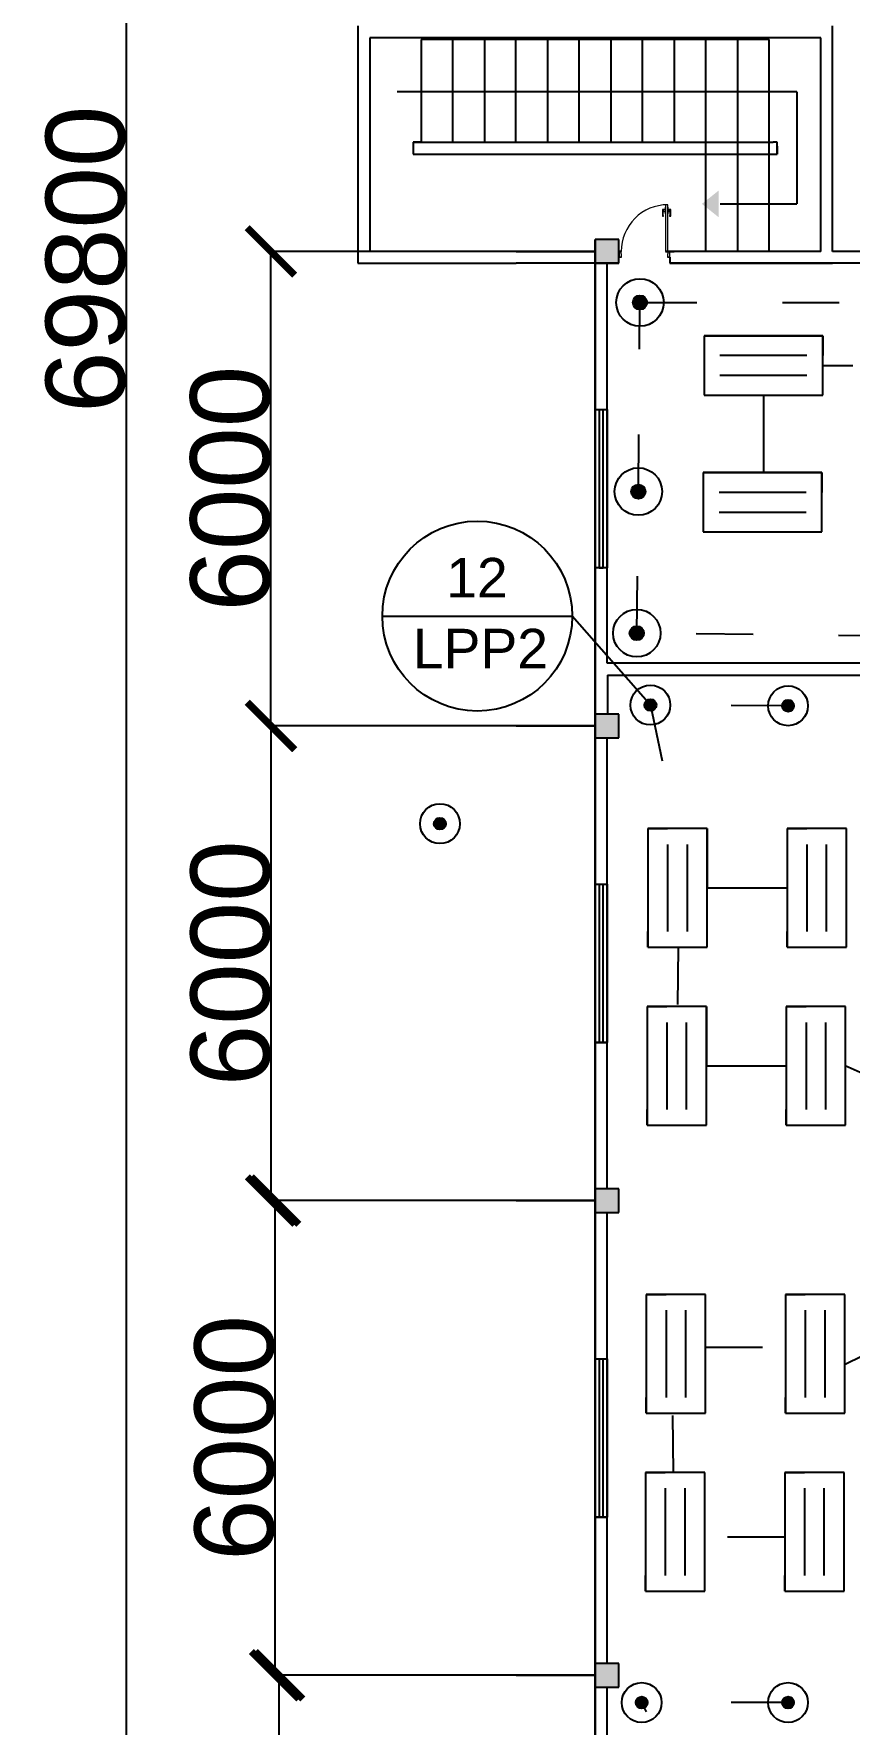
# Model space of a CAD drawing. Header units: millimetres. Extents: x 3339 to 2017737, y 4955 to 2748989.
# Drawn here: x 1443037 to 1453345, y 1679530 to 1700899 of the extents above; entities that cross this region are included whole.
import ezdxf

# ---------------------------------------------------------------- set-up
doc = ezdxf.new("R2010")
doc.units = ezdxf.units.MM
doc.header["$LTSCALE"] = 30
doc.linetypes.add('ACAD_ISO03W100', pattern=[30, 12, -18])
doc.layers.add('A-DETL-GENF', color=92, linetype='Continuous', lineweight=13)
doc.layers.add('A-DOOR', color=31, linetype='Continuous', lineweight=13)
doc.styles.get("Standard").update_dxf_attribs({"font": 'arial.ttf'})
doc.dimstyles.new('ISO-25', dxfattribs={"dimtxt": 1000, "dimasz": 600, "dimexe": 1.25, "dimexo": 0.625, "dimtad": 1, "dimtxsty": 'Standard', "dimblk": 'ARCHTICK', "dimcen": 2.5, "dimclrd": 4, "dimadec": 0, "dimazin": 0, "dimtfac": 1, "dimtmove": 0, "dimatfit": 3, "dimfxl": 1, "dimarcsym": 0})

# ---------------------------------------------------------------- blocks, each defined once
blk = doc.blocks.new('D4')
at = {"layer": 'A-DETL-GENF'}
for p, q in [((-1072, -29), (-1072, -112)), ((-1052, -29), (-1072, -29)), ((-1060, -41), (-1072, -30)), ((-1072, -112), (-1060, -112)), ((-1059, -112), (-1072, -112)), ((-1072, -112), (-1072, -150)), ((-1072, -150), (-1059, -150)), ((-1060, -112), (-1060, -41)), ((-1060, -41), (-1052, -41)), ((-1059, -150), (-1059, -112)), ((-1059, -115), (-1059, -147)), ((-1027, -115), (-1059, -115)), ((-1059, -147), (-1027, -147)), ((-1052, -41), (-1052, -29)), ((-1021, -74), (-1027, -80)), ((-1027, -80), (-1027, -182)), ((-1027, -147), (-1027, -115)), ((-1027, -182), (-1021, -188)), ((-1021, -188), (-1021, -74)), ((-974, -80), (-981, -74)), ((-981, -74), (-981, -188)), ((-981, -188), (-974, -182)), ((-974, -182), (-974, -80)), ((-943, -115), (-974, -115)), ((-974, -115), (-974, -147)), ((-974, -147), (-943, -147)), ((-930, -29), (-949, -29)), ((-949, -29), (-949, -41)), ((-949, -41), (-941, -41)), ((-943, -112), (-943, -150)), ((-930, -112), (-943, -112)), ((-943, -147), (-943, -115)), ((-943, -150), (-930, -150)), ((-941, -41), (-930, -30)), ((-941, -41), (-941, -112)), ((-941, -112), (-930, -112)), ((-930, -112), (-930, -29)), ((-930, -150), (-930, -112))]:
    blk.add_line(p, q, dxfattribs=at)
at = {"layer": 'A-DOOR', "lineweight": 18}
for p, q in [((-1059, 683), (-1024, 683)), ((-1014, 683), (-1059, 683)), ((-1059, 683), (-1059, 583)), ((-1024, 583), (-1024, 626)), ((-1024, 626), (-1014, 626)), ((-1014, 626), (-1014, 683)), ((-169, 683), (-214, 683)), ((-214, 683), (-214, 626)), ((-214, 626), (-204, 626)), ((-204, 683), (-169, 683)), ((-204, 626), (-204, 583)), ((-169, 583), (-169, 683)), ((-1059, 583), (-1024, 583)), ((-981, 583), (-1021, 583)), ((-1021, 583), (-1021, -231)), ((-981, -231), (-981, 583)), ((-204, 583), (-169, 583)), ((-1021, -231), (-981, -231))]:
    blk.add_line(p, q, dxfattribs=at)
at = {"layer": 'A-DOOR'}
blk.add_arc((-1021, 583), 814, 270, 0, dxfattribs=at)
blk = doc.blocks.new('_ArchTick')
at = {"color": 0, "linetype": 'ByBlock', "const_width": 0.15}
blk.add_lwpolyline([(-0.5, -0.5), (0.5, 0.5)], dxfattribs=at)
blk = doc.blocks.new('*D379')
at = {"color": 0, "lineweight": -2, "transparency": 16777216}
for p, q in [((1450133, 1732949), (1444204, 1732949)), ((1450133, 1663149), (1444204, 1663149))]:
    blk.add_line(p, q, dxfattribs=at)
at = {"color": 4, "lineweight": -2, "transparency": 16777216}
blk.add_line((1444205, 1732949), (1444205, 1663149), dxfattribs=at)
at = {"layer": 'Defpoints', "color": 0, "transparency": 16777216}
for p in [(1450134, 1732949), (1444205, 1663149), (1450134, 1663149)]:
    blk.add_point(p, dxfattribs=at)
at = {"color": 4, "lineweight": -2, "transparency": 16777216, "xscale": 600, "yscale": 600, "zscale": 600}
for p, rotation in [((1444205, 1732949), 90), ((1444205, 1663149), 270)]:
    blk.add_blockref('_ArchTick', p, dxfattribs=dict(at, rotation=rotation))
at = {"color": 0, "transparency": 16777216, "insert": (1443694, 1698049), "char_height": 1000, "attachment_point": 5, "rotation": 90}
blk.add_mtext('69800', dxfattribs=at)
blk = doc.blocks.new('*D407')
at = {"color": 0, "lineweight": -2, "transparency": 16777216}
for p, q in [((1449133, 1698149), (1446032, 1698149)), ((1449133, 1692149), (1446032, 1692149))]:
    blk.add_line(p, q, dxfattribs=at)
at = {"color": 4, "lineweight": -2, "transparency": 16777216}
blk.add_line((1446034, 1692149), (1446034, 1698149), dxfattribs=at)
at = {"layer": 'Defpoints', "color": 0, "transparency": 16777216}
for p in [(1446034, 1698149), (1449134, 1698149), (1449134, 1692149)]:
    blk.add_point(p, dxfattribs=at)
at = {"color": 4, "lineweight": -2, "transparency": 16777216, "xscale": 600, "yscale": 600, "zscale": 600}
for p, rotation in [((1446034, 1698149), 90), ((1446034, 1692149), 270)]:
    blk.add_blockref('_ArchTick', p, dxfattribs=dict(at, rotation=rotation))
at = {"color": 0, "transparency": 16777216, "insert": (1445522, 1695149), "char_height": 1000, "attachment_point": 5, "rotation": 90}
blk.add_mtext('6000', dxfattribs=at)
blk = doc.blocks.new('*D408')
at = {"color": 0, "lineweight": -2, "transparency": 16777216}
for p, q in [((1449133, 1692149), (1446036, 1692149)), ((1449133, 1686149), (1446036, 1686149))]:
    blk.add_line(p, q, dxfattribs=at)
at = {"color": 4, "lineweight": -2, "transparency": 16777216}
blk.add_line((1446037, 1686149), (1446037, 1692149), dxfattribs=at)
at = {"layer": 'Defpoints', "color": 0, "transparency": 16777216}
for p in [(1446037, 1692149), (1449134, 1692149), (1449134, 1686149)]:
    blk.add_point(p, dxfattribs=at)
at = {"color": 4, "lineweight": -2, "transparency": 16777216, "xscale": 600, "yscale": 600, "zscale": 600}
for p, rotation in [((1446037, 1692149), 90), ((1446037, 1686149), 270)]:
    blk.add_blockref('_ArchTick', p, dxfattribs=dict(at, rotation=rotation))
at = {"color": 0, "transparency": 16777216, "insert": (1445526, 1689149), "char_height": 1000, "attachment_point": 5, "rotation": 90}
blk.add_mtext('6000', dxfattribs=at)
blk = doc.blocks.new('*D409')
at = {"color": 0, "lineweight": -2, "transparency": 16777216}
for p, q in [((1449133, 1686149), (1446086, 1686149)), ((1449133, 1680149), (1446086, 1680149))]:
    blk.add_line(p, q, dxfattribs=at)
at = {"color": 4, "lineweight": -2, "transparency": 16777216}
blk.add_line((1446087, 1680149), (1446087, 1686149), dxfattribs=at)
at = {"layer": 'Defpoints', "color": 0, "transparency": 16777216}
for p in [(1446087, 1686149), (1449134, 1686149), (1449134, 1680149)]:
    blk.add_point(p, dxfattribs=at)
at = {"color": 4, "lineweight": -2, "transparency": 16777216, "xscale": 600, "yscale": 600, "zscale": 600}
for p, rotation in [((1446087, 1686149), 90), ((1446087, 1680149), 270)]:
    blk.add_blockref('_ArchTick', p, dxfattribs=dict(at, rotation=rotation))
at = {"color": 0, "transparency": 16777216, "insert": (1445576, 1683149), "char_height": 1000, "attachment_point": 5, "rotation": 90}
blk.add_mtext('6000', dxfattribs=at)
blk = doc.blocks.new('*D410')
at = {"color": 0, "lineweight": -2, "transparency": 16777216}
for p, q in [((1446087, 1680149), (1446139, 1680149)), ((1447133, 1674149), (1446136, 1674149))]:
    blk.add_line(p, q, dxfattribs=at)
at = {"color": 4, "lineweight": -2, "transparency": 16777216}
blk.add_line((1446137, 1674149), (1446137, 1680149), dxfattribs=at)
at = {"layer": 'Defpoints', "color": 0, "transparency": 16777216}
for p in [(1446086, 1680149), (1446137, 1680149), (1447134, 1674149)]:
    blk.add_point(p, dxfattribs=at)
at = {"color": 4, "lineweight": -2, "transparency": 16777216, "xscale": 600, "yscale": 600, "zscale": 600}
for p, rotation in [((1446137, 1680149), 90), ((1446137, 1674149), 270)]:
    blk.add_blockref('_ArchTick', p, dxfattribs=dict(at, rotation=rotation))
at = {"color": 0, "transparency": 16777216, "insert": (1445626, 1677149), "char_height": 1000, "attachment_point": 5, "rotation": 90}
blk.add_mtext('6000', dxfattribs=at)

msp = doc.modelspace()

# ---------------------------------------------------------------- hatches: boundary and pattern name
at = {"true_color": 0xcd2027}
h = msp.add_hatch(color=242, dxfattribs=at)
h.dxf.hatch_style = 1
h.paths.add_polyline_path([(1451531.092, 1698748.876), (1451482.521, 1698748.876), (1451696.235, 1698918.876), (1451696.235, 1698748.876)])
h.paths.add_polyline_path([(1451482.521, 1698748.876), (1451531.092, 1698748.876), (1451696.235, 1698748.876), (1451696.235, 1698578.876)])
at = {"true_color": 0xf8d731}
h = msp.add_hatch(color=40, dxfattribs=at)
h.dxf.hatch_style = 1
h.paths.add_polyline_path([(1450434.084, 1698298.947), (1450134.084, 1698298.947), (1450134.084, 1698148.947), (1450134.084, 1697998.947), (1450434.084, 1697998.947)])
h.paths.add_polyline_path([(1456284.084, 1698148.947), (1456134.084, 1698148.947), (1455984.084, 1698148.947), (1455984.084, 1697998.947), (1455984.084, 1697848.947), (1456284.084, 1697848.947)])
h.paths.add_polyline_path([(1462134.084, 1698148.947), (1461984.084, 1698148.947), (1461834.084, 1698148.947), (1461834.084, 1697998.947), (1461834.084, 1697848.947), (1462134.084, 1697848.947)])
h = msp.add_hatch(color=256)
h.dxf.hatch_style = 1
h.paths.add_polyline_path([(1450789.603, 1697502.153, 1), (1450609.603, 1697502.153, 1)])
h = msp.add_hatch(color=256)
h.dxf.hatch_style = 1
h.paths.add_polyline_path([(1450769.603, 1695112.153, 1), (1450589.603, 1695112.153, 1)])
h = msp.add_hatch(color=256)
h.dxf.hatch_style = 1
h.paths.add_polyline_path([(1450749.603, 1693322.153, 1), (1450569.603, 1693322.153, 1)])
h = msp.add_hatch(color=256)
h.dxf.hatch_style = 1
h.paths.add_polyline_path([(1450906.935, 1692413.947, 1), (1450755.859, 1692413.947, 1)])
h = msp.add_hatch(color=256)
h.dxf.hatch_style = 1
h.paths.add_polyline_path([(1452646.935, 1692403.947, 1), (1452495.859, 1692403.947, 1)])
h = msp.add_hatch(color=40, dxfattribs=at)
h.dxf.hatch_style = 1
h.paths.add_polyline_path([(1450434.084, 1692298.947), (1450134.084, 1692298.947), (1450134.084, 1692148.947), (1450134.084, 1691998.947), (1450434.084, 1691998.947)])
h.paths.add_polyline_path([(1450434.084, 1686298.947), (1450134.084, 1686298.947), (1450134.084, 1686148.947), (1450134.084, 1685998.947), (1450434.084, 1685998.947)])
h.paths.add_polyline_path([(1450434.084, 1680298.947), (1450134.084, 1680298.947), (1450134.084, 1680148.947), (1450134.084, 1679998.947), (1450434.084, 1679998.947)])
h.paths.add_polyline_path([(1450433.31, 1674219.524), (1450434.084, 1674298.947), (1450134.084, 1674298.947), (1450134.084, 1674148.947), (1450134.084, 1673998.947), (1450434.084, 1673998.947), (1450434.084, 1674147.183), (1450433.31, 1674147.183)])
h.paths.add_polyline_path([(1456284.084, 1674448.947), (1455984.084, 1674448.947), (1455984.084, 1674148.947), (1456284.084, 1674148.947)])
h.paths.add_polyline_path([(1462134.084, 1674448.947), (1461834.084, 1674448.947), (1461834.084, 1674148.947), (1462134.084, 1674148.947)])
h.paths.add_polyline_path([(1462131.875, 1686299.241), (1461831.875, 1686299.241), (1461831.875, 1685999.241), (1462131.875, 1685999.241)])
h.paths.add_polyline_path([(1462131.875, 1692299.241), (1461831.875, 1692299.241), (1461831.875, 1692149.241), (1461831.875, 1691999.241), (1462131.875, 1691999.241)])
h.paths.add_polyline_path([(1450434.084, 1668298.947), (1450134.084, 1668298.947), (1450134.084, 1668148.947), (1450134.084, 1667998.947), (1450434.084, 1667998.947)])
h = msp.add_hatch(color=256)
h.dxf.hatch_style = 1
h.paths.add_polyline_path([(1448246.935, 1690913.947, 1), (1448095.859, 1690913.947, 1)])
h = msp.add_hatch(color=256)
h.dxf.hatch_style = 1
h.paths.add_polyline_path([(1450796.935, 1679803.947, 1), (1450645.859, 1679803.947, 1)])
h = msp.add_hatch(color=256)
h.dxf.hatch_style = 1
h.paths.add_polyline_path([(1452646.935, 1679803.947, 1), (1452495.859, 1679803.947, 1)])

# ---------------------------------------------------------------- linework, layer by layer
for p, q in [((1447134.084, 1700998.947), (1447134.084, 1697998.947)), ((1453134.084, 1698148.947), (1453134.084, 1700998.947)), ((1452984.084, 1700848.947), (1447284.084, 1700848.947)), ((1447284.084, 1700848.947), (1447284.084, 1698148.947)), ((1452984.084, 1698148.947), (1452984.084, 1700848.947)), ((1450134.084, 1698298.947), (1450134.084, 1673998.947)), ((1450134.084, 1698298.947), (1450134.084, 1673998.947)), ((1450134.084, 1698148.947), (1450134.084, 1698298.947)), ((1450434.084, 1698298.947), (1450134.084, 1698298.947)), ((1450434.084, 1697998.947), (1450434.084, 1698298.947)), ((1447134.084, 1697998.947), (1449134.084, 1697998.947)), ((1449134.084, 1698148.947), (1447284.084, 1698148.947)), ((1450134.084, 1698148.947), (1449134.084, 1698148.947)), ((1449134.084, 1698148.947), (1450134.084, 1698148.947)), ((1450434.084, 1697998.947), (1449134.084, 1697998.947)), ((1450134.084, 1692148.947), (1450134.084, 1698148.947)), ((1450134.084, 1692298.947), (1450134.084, 1698148.947)), ((1450134.084, 1698148.947), (1450134.084, 1697998.947)), ((1450134.084, 1698148.947), (1450134.084, 1696148.947)), ((1450134.084, 1697998.947), (1450434.084, 1697998.947)), ((1450134.084, 1697998.947), (1450434.084, 1697998.947)), ((1450284.084, 1692943.32), (1450284.084, 1697998.947)), ((1450434.084, 1698148.947), (1450462.194, 1698148.947)), ((1450462.194, 1698148.947), (1450434.084, 1698148.947)), ((1451022.11, 1698148.947), (1451134.084, 1698148.947)), ((1452984.084, 1698148.947), (1451022.11, 1698148.947)), ((1451078.536, 1698076.606), (1451078.536, 1697998.947)), ((1455984.084, 1697998.947), (1451078.536, 1697998.947)), ((1451078.536, 1697998.947), (1453134.084, 1697998.947)), ((1462134.084, 1698148.947), (1453134.084, 1698148.947)), ((1452009.603, 1697082.153), (1451509.603, 1697082.153)), ((1451509.603, 1697082.153), (1451509.603, 1696332.153)), ((1451509.603, 1697082.153), (1451709.603, 1697082.153)), ((1451509.603, 1697082.153), (1453009.603, 1697082.153)), ((1453009.603, 1697082.153), (1452009.603, 1697082.153)), ((1453009.603, 1697082.153), (1452809.603, 1697082.153)), ((1453009.603, 1696332.153), (1453009.603, 1697082.153)), ((1453009.603, 1697082.153), (1453009.603, 1696832.153)), ((1451509.603, 1696832.153), (1451509.603, 1696582.153)), ((1452809.603, 1696832.153), (1451709.603, 1696832.153)), ((1451709.603, 1696582.153), (1452809.603, 1696582.153)), ((1451509.603, 1696332.153), (1453009.603, 1696332.153)), ((1450134.084, 1696148.947), (1450284.084, 1696148.947)), ((1450284.084, 1696148.947), (1450284.084, 1694148.947)), ((1451999.603, 1695352.153), (1451499.603, 1695352.153)), ((1451499.603, 1695352.153), (1451499.603, 1694602.153)), ((1451499.603, 1695352.153), (1451699.603, 1695352.153)), ((1451499.603, 1695352.153), (1452999.603, 1695352.153)), ((1452999.603, 1695352.153), (1451999.603, 1695352.153)), ((1452999.603, 1695352.153), (1452799.603, 1695352.153)), ((1452999.603, 1694602.153), (1452999.603, 1695352.153)), ((1452999.603, 1695352.153), (1452999.603, 1695102.153)), ((1451499.603, 1695102.153), (1451499.603, 1694852.153)), ((1452799.603, 1695102.153), (1451699.603, 1695102.153)), ((1451699.603, 1694852.153), (1452799.603, 1694852.153)), ((1451499.603, 1694602.153), (1452999.603, 1694602.153)), ((1450284.084, 1694148.947), (1450134.084, 1694148.947)), ((1447443.5, 1693538.205), (1448643.5, 1693538.205)), ((1448643.5, 1693538.205), (1449843.5, 1693538.205)), ((1454516.675, 1692943.32), (1450284.084, 1692943.32)), ((1450290.198, 1692793.445), (1454439.215, 1692793.359)), ((1450290.198, 1692793.445), (1450290.198, 1692298.947)), ((1450434.084, 1692298.947), (1450134.084, 1692298.947)), ((1450434.084, 1691998.947), (1450434.084, 1692298.947)), ((1450134.084, 1692148.947), (1449134.084, 1692148.947)), ((1449134.084, 1692148.947), (1450134.084, 1692148.947)), ((1450134.084, 1686148.947), (1450134.084, 1692148.947)), ((1450134.084, 1685998.947), (1450134.084, 1692148.947)), ((1450134.084, 1692148.947), (1450134.084, 1691998.947)), ((1450134.084, 1691998.947), (1450434.084, 1691998.947)), ((1450284.084, 1686298.947), (1450284.084, 1691998.947)), ((1450799.603, 1690852.153), (1450799.603, 1689852.153)), ((1451549.603, 1690852.153), (1450799.603, 1690852.153)), ((1450799.603, 1690852.153), (1451049.603, 1690852.153)), ((1450799.603, 1690852.153), (1450799.603, 1690652.153)), ((1451549.603, 1689352.153), (1451549.603, 1690852.153)), ((1452559.603, 1690852.153), (1452559.603, 1689852.153)), ((1453309.603, 1690852.153), (1452559.603, 1690852.153)), ((1452559.603, 1690852.153), (1452809.603, 1690852.153)), ((1452559.603, 1690852.153), (1452559.603, 1690652.153)), ((1453309.603, 1689352.153), (1453309.603, 1690852.153)), ((1451049.603, 1690652.153), (1451049.603, 1689552.153)), ((1451299.603, 1689552.153), (1451299.603, 1690652.153)), ((1452809.603, 1690652.153), (1452809.603, 1689552.153)), ((1453059.603, 1689552.153), (1453059.603, 1690652.153)), ((1450799.603, 1689852.153), (1450799.603, 1689352.153)), ((1452559.603, 1689852.153), (1452559.603, 1689352.153)), ((1450799.603, 1689352.153), (1450799.603, 1689552.153)), ((1452559.603, 1689352.153), (1452559.603, 1689552.153)), ((1450799.603, 1689352.153), (1451549.603, 1689352.153)), ((1451049.603, 1689352.153), (1451299.603, 1689352.153)), ((1452559.603, 1689352.153), (1453309.603, 1689352.153)), ((1452809.603, 1689352.153), (1453059.603, 1689352.153)), ((1450789.603, 1688602.153), (1450789.603, 1687602.153)), ((1451539.603, 1688602.153), (1450789.603, 1688602.153)), ((1450789.603, 1688602.153), (1451039.603, 1688602.153)), ((1450789.603, 1688602.153), (1450789.603, 1688402.153)), ((1451539.603, 1687102.153), (1451539.603, 1688602.153)), ((1452549.603, 1688602.153), (1452549.603, 1687602.153)), ((1453299.603, 1688602.153), (1452549.603, 1688602.153)), ((1452549.603, 1688602.153), (1452799.603, 1688602.153)), ((1452549.603, 1688602.153), (1452549.603, 1688402.153)), ((1453299.603, 1687102.153), (1453299.603, 1688602.153)), ((1451039.603, 1688402.153), (1451039.603, 1687302.153)), ((1451289.603, 1687302.153), (1451289.603, 1688402.153)), ((1452799.603, 1688402.153), (1452799.603, 1687302.153)), ((1453049.603, 1687302.153), (1453049.603, 1688402.153)), ((1450134.084, 1686148.947), (1450134.084, 1688148.947)), ((1450134.084, 1688148.947), (1450284.084, 1688148.947)), ((1450789.603, 1687602.153), (1450789.603, 1687102.153)), ((1452549.603, 1687602.153), (1452549.603, 1687102.153)), ((1450789.603, 1687102.153), (1450789.603, 1687302.153)), ((1452549.603, 1687102.153), (1452549.603, 1687302.153)), ((1450789.603, 1687102.153), (1451539.603, 1687102.153)), ((1451039.603, 1687102.153), (1451289.603, 1687102.153)), ((1452549.603, 1687102.153), (1453299.603, 1687102.153)), ((1452799.603, 1687102.153), (1453049.603, 1687102.153)), ((1450434.084, 1686298.947), (1450134.084, 1686298.947)), ((1450134.084, 1686298.947), (1450134.084, 1685998.947)), ((1450434.084, 1685998.947), (1450434.084, 1686298.947)), ((1450134.084, 1686148.947), (1449134.084, 1686148.947)), ((1449134.084, 1686148.947), (1450134.084, 1686148.947)), ((1450134.084, 1680148.947), (1450134.084, 1686148.947)), ((1450134.084, 1679998.947), (1450134.084, 1686148.947)), ((1450134.084, 1686148.947), (1450134.084, 1685998.947)), ((1450134.084, 1685998.947), (1450434.084, 1685998.947)), ((1450284.084, 1680298.947), (1450284.084, 1685998.947)), ((1450779.603, 1684962.153), (1450779.603, 1683962.153)), ((1451529.603, 1684962.153), (1450779.603, 1684962.153)), ((1450779.603, 1684962.153), (1451029.603, 1684962.153)), ((1450779.603, 1684962.153), (1450779.603, 1684762.153)), ((1451529.603, 1683462.153), (1451529.603, 1684962.153)), ((1452539.603, 1684962.153), (1452539.603, 1683962.153)), ((1453289.603, 1684962.153), (1452539.603, 1684962.153)), ((1452539.603, 1684962.153), (1452789.603, 1684962.153)), ((1452539.603, 1684962.153), (1452539.603, 1684762.153)), ((1453289.603, 1683462.153), (1453289.603, 1684962.153)), ((1451029.603, 1684762.153), (1451029.603, 1683662.153)), ((1451279.603, 1683662.153), (1451279.603, 1684762.153)), ((1452789.603, 1684762.153), (1452789.603, 1683662.153)), ((1453039.603, 1683662.153), (1453039.603, 1684762.153)), ((1450779.603, 1683962.153), (1450779.603, 1683462.153)), ((1452539.603, 1683962.153), (1452539.603, 1683462.153)), ((1450779.603, 1683462.153), (1450779.603, 1683662.153)), ((1452539.603, 1683462.153), (1452539.603, 1683662.153)), ((1450779.603, 1683462.153), (1451529.603, 1683462.153)), ((1451029.603, 1683462.153), (1451279.603, 1683462.153)), ((1452539.603, 1683462.153), (1453289.603, 1683462.153)), ((1452789.603, 1683462.153), (1453039.603, 1683462.153)), ((1450769.603, 1682712.153), (1450769.603, 1681712.153)), ((1451519.603, 1682712.153), (1450769.603, 1682712.153)), ((1450769.603, 1682712.153), (1451019.603, 1682712.153)), ((1450769.603, 1682712.153), (1450769.603, 1682512.153)), ((1451519.603, 1681212.153), (1451519.603, 1682712.153)), ((1452529.603, 1682712.153), (1452529.603, 1681712.153)), ((1453279.603, 1682712.153), (1452529.603, 1682712.153)), ((1452529.603, 1682712.153), (1452779.603, 1682712.153)), ((1452529.603, 1682712.153), (1452529.603, 1682512.153)), ((1453279.603, 1681212.153), (1453279.603, 1682712.153)), ((1451019.603, 1682512.153), (1451019.603, 1681412.153)), ((1451269.603, 1681412.153), (1451269.603, 1682512.153)), ((1452779.603, 1682512.153), (1452779.603, 1681412.153)), ((1453029.603, 1681412.153), (1453029.603, 1682512.153)), ((1450134.084, 1680148.947), (1450134.084, 1682148.947)), ((1450134.084, 1682148.947), (1450284.084, 1682148.947)), ((1450769.603, 1681712.153), (1450769.603, 1681212.153)), ((1452529.603, 1681712.153), (1452529.603, 1681212.153)), ((1450769.603, 1681212.153), (1450769.603, 1681412.153)), ((1452529.603, 1681212.153), (1452529.603, 1681412.153)), ((1450769.603, 1681212.153), (1451519.603, 1681212.153)), ((1451019.603, 1681212.153), (1451269.603, 1681212.153)), ((1452529.603, 1681212.153), (1453279.603, 1681212.153)), ((1452779.603, 1681212.153), (1453029.603, 1681212.153)), ((1450434.084, 1680298.947), (1450134.084, 1680298.947)), ((1450134.084, 1680298.947), (1450134.084, 1679998.947)), ((1450434.084, 1679998.947), (1450434.084, 1680298.947)), ((1450134.084, 1680148.947), (1449134.084, 1680148.947)), ((1449134.084, 1680148.947), (1450134.084, 1680148.947)), ((1450134.084, 1674148.947), (1450134.084, 1680148.947)), ((1450134.084, 1673998.947), (1450134.084, 1680148.947)), ((1450134.084, 1680148.947), (1450134.084, 1679998.947)), ((1450134.084, 1679998.947), (1450434.084, 1679998.947)), ((1450284.084, 1674298.947), (1450284.084, 1679998.947))]:
    msp.add_line(p, q)
at = {"color": 242, "true_color": 0xcd2027}
for p, q in [((1452332.521, 1700828.876), (1447932.521, 1700828.876)), ((1448332.521, 1700828.876), (1447932.521, 1700828.876)), ((1447932.521, 1700828.876), (1447932.521, 1699528.876)), ((1448332.521, 1699528.876), (1448332.521, 1700828.876)), ((1449132.521, 1700828.876), (1448732.521, 1700828.876)), ((1448732.521, 1700828.876), (1448732.521, 1699528.876)), ((1449132.521, 1699528.876), (1449132.521, 1700828.876)), ((1449932.521, 1700828.876), (1449532.521, 1700828.876)), ((1449532.521, 1700828.876), (1449532.521, 1699528.876)), ((1449932.521, 1699528.876), (1449932.521, 1700828.876)), ((1450732.521, 1700828.876), (1450332.521, 1700828.876)), ((1450332.521, 1700828.876), (1450332.521, 1699528.876)), ((1450732.521, 1699528.876), (1450732.521, 1700828.876)), ((1451532.521, 1700828.876), (1451132.521, 1700828.876)), ((1451132.521, 1700828.876), (1451132.521, 1699528.876)), ((1451532.521, 1698148.876), (1451532.521, 1700828.876)), ((1452332.521, 1700828.876), (1451932.521, 1700828.876)), ((1451932.521, 1700828.876), (1451932.521, 1698148.876)), ((1452332.521, 1698148.876), (1452332.521, 1700828.876)), ((1447632.521, 1700168.876), (1452681.574, 1700168.876)), ((1452682.521, 1700164.696), (1452682.521, 1698748.876)), ((1447832.521, 1699528.876), (1452382.521, 1699528.876)), ((1447932.521, 1699528.876), (1447832.521, 1699528.876)), ((1447832.521, 1699528.876), (1447832.521, 1699378.876)), ((1447832.521, 1699528.876), (1447832.521, 1699378.876)), ((1452432.521, 1699528.876), (1452382.521, 1699528.876)), ((1452432.521, 1699478.876), (1452432.521, 1699528.876)), ((1452432.521, 1699478.876), (1452432.521, 1699378.876)), ((1452432.521, 1699378.876), (1452432.521, 1699478.876)), ((1447832.521, 1699378.876), (1452432.521, 1699378.876)), ((1451712.521, 1698748.876), (1452684.784, 1698748.876))]:
    msp.add_line(p, q, dxfattribs=at)
at = {"linetype": 'ACAD_ISO03W100', "ltscale": 2}
for p, q in [((1450679.603, 1695112.153), (1450699.603, 1697502.153)), ((1450699.603, 1697502.153), (1455729.603, 1697502.153)), ((1450659.603, 1693322.153), (1450679.603, 1695112.153)), ((1455729.603, 1693262.153), (1450659.603, 1693322.153)), ((1452571.397, 1692403.947), (1450831.397, 1692413.947)), ((1450831.397, 1692413.947), (1451164.805, 1690846.586)), ((1454211.397, 1692403.947), (1452571.397, 1692403.947)), ((1451180.614, 1689349.193), (1451172.653, 1688596.53)), ((1453295.473, 1687857.433), (1455099.603, 1687052.153)), ((1455129.603, 1684992.153), (1453287.17, 1684072.479)), ((1451527.176, 1684298.362), (1452528.191, 1684298.362)), ((1451123.29, 1682712.719), (1451115.215, 1683458.434)), ((1452527.623, 1681894.854), (1451524.56, 1681894.854)), ((1452571.397, 1679803.947), (1450721.397, 1679803.947)), ((1451619.603, 1678092.153), (1450721.397, 1679803.947)), ((1454391.397, 1679793.947), (1452571.397, 1679803.947))]:
    msp.add_line(p, q, dxfattribs=at)
at = {"ltscale": 2}
for p, q in [((1453009.603, 1696332.153), (1453009.603, 1696707.153)), ((1453009.603, 1696707.153), (1453389.603, 1696707.153)), ((1451509.603, 1696332.153), (1452259.603, 1696332.153)), ((1452259.603, 1696332.153), (1452259.603, 1695352.153)), ((1450831.397, 1692413.947), (1449843.5, 1693538.205)), ((1451549.603, 1690852.153), (1451549.603, 1690102.153)), ((1451549.603, 1690102.153), (1452549.603, 1690102.153)), ((1451539.603, 1688602.153), (1451539.603, 1687852.153)), ((1451539.603, 1687852.153), (1452539.603, 1687852.153))]:
    msp.add_line(p, q, dxfattribs=at)
at = {"color": 9, "true_color": 0xafd9aa}
for p, q in [((1450134.084, 1696148.947), (1450284.084, 1696148.947)), ((1450134.084, 1694148.947), (1450134.084, 1696148.947)), ((1450134.084, 1696148.947), (1450184.084, 1696148.947)), ((1450184.084, 1696148.947), (1450184.084, 1694148.947)), ((1450234.084, 1694148.947), (1450234.084, 1696148.947)), ((1450284.084, 1696148.947), (1450284.084, 1695148.947)), ((1450284.084, 1695148.947), (1450284.084, 1694148.947)), ((1450284.084, 1694148.947), (1450134.084, 1694148.947)), ((1450184.084, 1694148.947), (1450234.084, 1694148.947)), ((1450134.084, 1690148.947), (1450284.084, 1690148.947)), ((1450134.084, 1688148.947), (1450134.084, 1690148.947)), ((1450134.084, 1690148.947), (1450184.084, 1690148.947)), ((1450184.084, 1690148.947), (1450184.084, 1688148.947)), ((1450234.084, 1688148.947), (1450234.084, 1690148.947)), ((1450284.084, 1690148.947), (1450284.084, 1689148.947)), ((1450284.084, 1689148.947), (1450284.084, 1688148.947)), ((1450284.084, 1688148.947), (1450134.084, 1688148.947)), ((1450184.084, 1688148.947), (1450234.084, 1688148.947)), ((1450134.084, 1684148.947), (1450284.084, 1684148.947)), ((1450134.084, 1682148.947), (1450134.084, 1684148.947)), ((1450134.084, 1684148.947), (1450184.084, 1684148.947)), ((1450184.084, 1684148.947), (1450184.084, 1682148.947)), ((1450234.084, 1682148.947), (1450234.084, 1684148.947)), ((1450284.084, 1684148.947), (1450284.084, 1683148.947)), ((1450284.084, 1683148.947), (1450284.084, 1682148.947)), ((1450284.084, 1682148.947), (1450134.084, 1682148.947)), ((1450184.084, 1682148.947), (1450234.084, 1682148.947))]:
    msp.add_line(p, q, dxfattribs=at)
for centre, radius in [((1450699.603, 1697502.153), 300), ((1450699.603, 1697502.153), 90), ((1450679.603, 1695112.153), 300), ((1450679.603, 1695112.153), 90), ((1448643.5, 1693538.205), 1200), ((1450659.603, 1693322.153), 300), ((1450659.603, 1693322.153), 90), ((1450831.397, 1692413.947), 251.794), ((1452571.397, 1692403.947), 251.794), ((1450831.397, 1692413.947), 75.538), ((1452571.397, 1692403.947), 75.538), ((1448171.397, 1690913.947), 251.794), ((1448171.397, 1690913.947), 75.538), ((1450721.397, 1679803.947), 251.794), ((1452571.397, 1679803.947), 251.794), ((1450721.397, 1679803.947), 75.538), ((1452571.397, 1679803.947), 75.538)]:
    msp.add_circle(centre, radius)

# ---------------------------------------------------------------- block references
at = {"layer": 'A-DOOR', "xscale": 0.7234058509916497, "yscale": 0.7234058509916497, "zscale": 0.7234058509916497, "rotation": 180}
msp.add_blockref('D4', (1450312.591, 1698570.741), dxfattribs=at)

# ---------------------------------------------------------------- texts
at = {"linetype": 'ACAD_ISO03W100', "ltscale": 2, "char_height": 500, "attachment_point": 1}
for s, insert in [('\\pxqc;12', (1447807.578, 1694273.646)), ('\\pxqc;LPP2', (1447851.14, 1693377.546))]:
    msp.add_mtext_dynamic_manual_height_columns(s, width=1664.22541, gutter_width=6050, heights=[0], dxfattribs=dict(at, insert=insert))

# ---------------------------------------------------------------- dimensions: what is measured, and where the dimension line sits
for base, p1, p2, picture, middle in [((1444204.89, 1663148.947), (1450134.084, 1732948.947), (1450134.084, 1663148.947), '*D379', (1443693.692, 1698048.947)), ((1446033.575, 1698148.947), (1449134.084, 1692148.947), (1449134.084, 1698148.947), '*D407', (1445522.377, 1695148.947)), ((1446037.325, 1692148.947), (1449134.084, 1686148.947), (1449134.084, 1692148.947), '*D408', (1445526.127, 1689148.947)), ((1446087.325, 1686148.947), (1449134.084, 1680148.947), (1449134.084, 1686148.947), '*D409', (1445576.127, 1683148.947)), ((1446137.325, 1680148.947), (1447134.084, 1674148.947), (1446086.075, 1680148.947), '*D410', (1445626.127, 1677148.947))]:
    dim = msp.add_linear_dim(base=base, p1=p1, p2=p2, angle=90, dimstyle='ISO-25')
    dim.commit()
    dim.dimension.update_dxf_attribs({"geometry": picture, "text_midpoint": middle})

doc.saveas('drawing.dxf')
